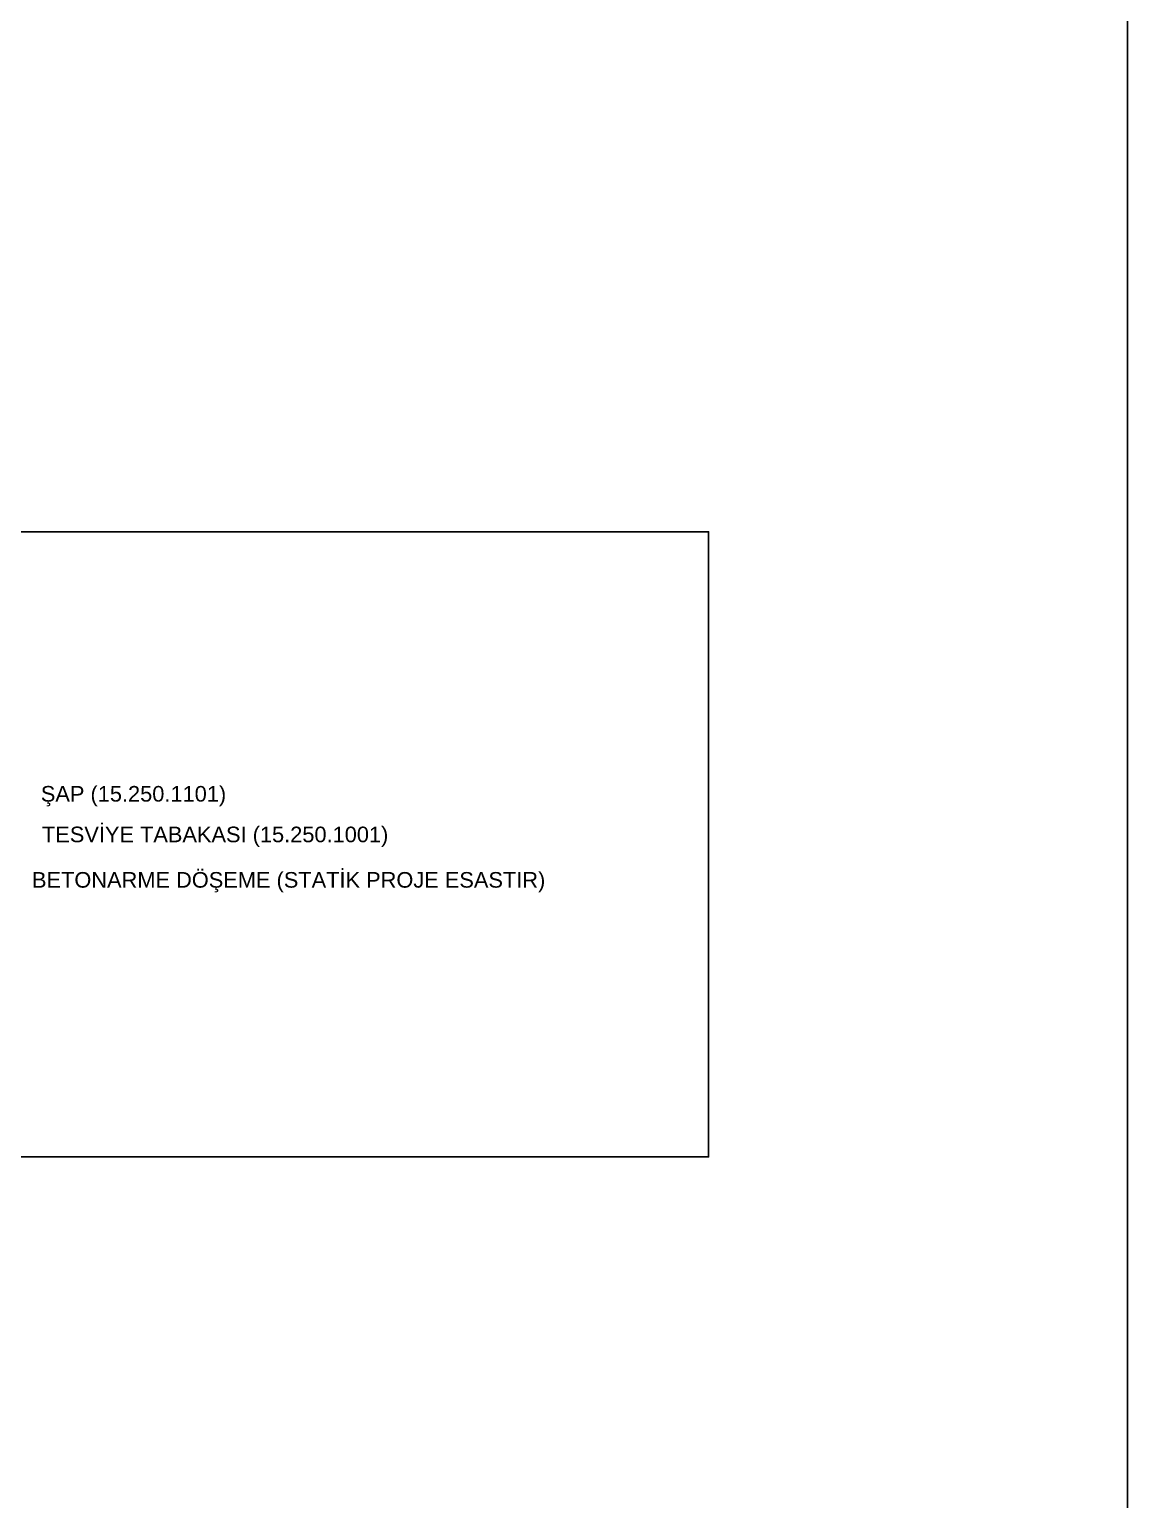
# Model space of a CAD drawing. Header units: centimetres. Extents: x -373760 to 14750, y -122502 to 29584.
# Drawn here: x -178209 to -174505, y -79969 to -75010 of the extents above; entities that cross this region are included whole.
import ezdxf
from ezdxf.enums import TextEntityAlignment as Align

# ---------------------------------------------------------------- set-up
doc = ezdxf.new("R2010")
doc.units = ezdxf.units.CM
doc.layers.add('CER', color=4, linetype='Continuous')
doc.layers.add('YAZI', color=5, linetype='Continuous', lineweight=0)
doc.styles.add('YAZI', font='arial.ttf', dxfattribs={"height": 34})

msp = doc.modelspace()

# ---------------------------------------------------------------- linework, layer by layer
msp.add_lwpolyline([(-182286.51, -78812.88), (-182286.51, -76704.39), (-175918.14, -76704.39), (-175918.14, -78812.88)], close=True)
at = {"layer": 'CER', "color": 2}
msp.add_lwpolyline([(-182286.51, -86438.86), (-174504.96, -86438.86), (-174504.96, -56738.86), (-182286.51, -56738.86)], close=True, dxfattribs=at)

# ---------------------------------------------------------------- texts
at = {"layer": 'YAZI', "style": 'YAZI'}
for s, p in [('ŞAP (15.250.1101) ', (-178170.37, -77588.16)), ('TESVİYE TABAKASI (15.250.1001)', (-178166.54, -77725.2)), ('BETONARME DÖŞEME (STATİK PROJE ESASTIR)', (-178200.16, -77878.37))]:
    msp.add_text(s, height=52.6102, dxfattribs=at).set_placement(p, align=Align.MIDDLE_LEFT)

doc.saveas('drawing.dxf')
